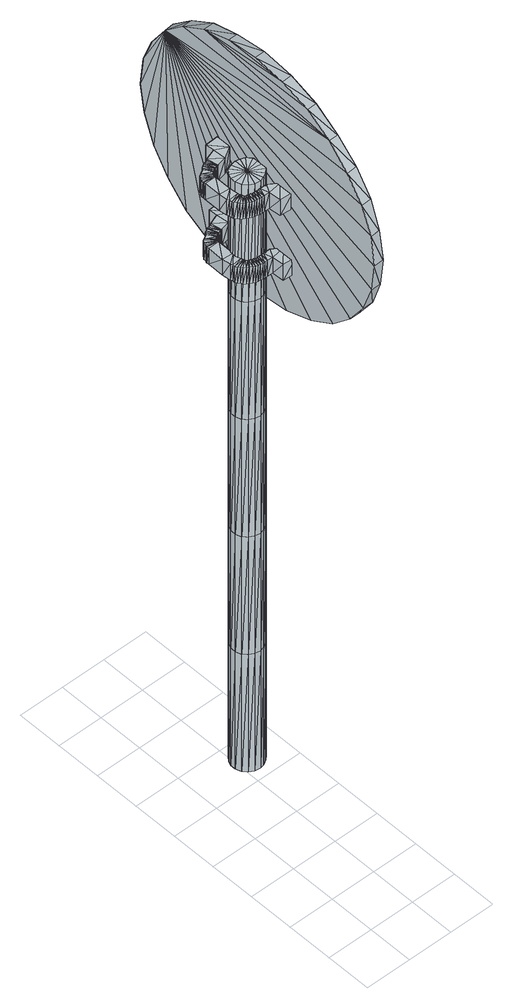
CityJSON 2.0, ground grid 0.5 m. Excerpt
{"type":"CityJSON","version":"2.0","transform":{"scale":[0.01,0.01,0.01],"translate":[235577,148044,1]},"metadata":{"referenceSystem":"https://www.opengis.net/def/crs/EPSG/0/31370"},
"CityObjects":{
"object1":{"type":"GenericCityObject","attributes":{"cluster":77,"mean_distance_to_centroid":0.174,"new_centroid_x":235577.16,"new_centroid_y":148045.66,"mean_distance_to_camera":6.97,"H1":0,"H2":0,"Z_final":105.87,"cluster2":-1,"proj_x":235574.45,"proj_y":148048.76,"id_line":97387,"bearing_l":228.71,"distance":4.12,"orientation":"left","G_obj":48.71},"geometry":[{"type":"MultiSurface","lod":"2","boundaries":[[[0,1,2]],[[2,1,3]],[[3,1,4]],[[4,1,5]],[[5,1,6]],[[1,7,6]],[[1,8,7]],[[1,9,8]],[[1,10,9]],[[1,11,10]],[[1,12,11]],[[1,13,12]],[[1,14,13]],[[15,14,1]],[[16,15,1]],[[17,16,1]],[[18,17,1]],[[0,18,1]],[[19,20,0]],[[19,0,2]],[[21,19,2]],[[21,2,3]],[[21,3,22]],[[22,3,4]],[[22,4,23]],[[23,4,5]],[[23,5,24]],[[24,5,6]],[[24,6,25]],[[25,6,7]],[[25,7,26]],[[26,7,8]],[[26,8,27]],[[8,9,27]],[[27,9,28]],[[9,10,28]],[[10,29,28]],[[10,11,29]],[[11,30,29]],[[11,12,30]],[[30,12,31]],[[31,12,13]],[[31,13,32]],[[32,13,14]],[[32,14,33]],[[33,14,15]],[[33,15,34]],[[34,15,16]],[[34,16,35]],[[35,16,17]],[[36,35,17]],[[18,36,17]],[[20,36,18]],[[20,18,0]],[[37,38,20]],[[37,20,19]],[[39,37,19]],[[21,39,19]],[[39,21,40]],[[40,21,22]],[[40,22,41]],[[41,22,23]],[[41,23,42]],[[42,23,24]],[[42,24,43]],[[43,24,25]],[[43,25,44]],[[44,25,26]],[[26,45,44]],[[26,27,45]],[[27,46,45]],[[27,28,46]],[[28,47,46]],[[28,29,47]],[[47,29,48]],[[29,30,48]],[[48,30,49]],[[49,30,31]],[[49,31,50]],[[50,31,32]],[[50,32,51]],[[51,32,33]],[[51,33,52]],[[52,33,34]],[[52,34,53]],[[53,34,35]],[[54,53,35]],[[54,35,36]],[[38,54,36]],[[38,36,20]],[[55,56,38]],[[55,38,37]],[[57,55,37]],[[57,37,39]],[[57,39,58]],[[58,39,40]],[[58,40,59]],[[59,40,41]],[[59,41,60]],[[60,41,42]],[[60,42,61]],[[61,42,43]],[[61,43,62]],[[62,43,44]],[[44,63,62]],[[44,45,63]],[[45,64,63]],[[45,46,64]],[[46,65,64]],[[46,47,65]],[[47,66,65]],[[47,48,66]],[[66,48,67]],[[67,48,49]],[[67,49,68]],[[68,49,50]],[[68,50,69]],[[69,50,51]],[[69,51,70]],[[70,51,52]],[[70,52,71]],[[71,52,53]],[[72,71,53]],[[72,53,54]],[[56,72,54]],[[56,54,38]],[[73,74,56]],[[73,56,55]],[[75,73,55]],[[75,55,57]],[[75,57,76]],[[76,57,58]],[[76,58,77]],[[77,58,59]],[[77,59,78]],[[78,59,60]],[[78,60,79]],[[79,60,61]],[[79,61,80]],[[80,61,62]],[[62,81,80]],[[62,63,81]],[[63,82,81]],[[63,64,82]],[[64,83,82]],[[64,65,83]],[[65,84,83]],[[65,66,84]],[[84,66,85]],[[85,66,67]],[[85,67,86]],[[86,67,68]],[[86,68,87]],[[87,68,69]],[[87,69,88]],[[88,69,70]],[[88,70,89]],[[89,70,71]],[[90,89,71]],[[90,71,72]],[[74,90,72]],[[74,72,56]],[[91,92,74]],[[91,74,73]],[[93,91,73]],[[93,73,75]],[[93,75,94]],[[94,75,76]],[[94,76,95]],[[95,76,77]],[[95,77,96]],[[96,77,78]],[[96,78,97]],[[97,78,79]],[[97,79,98]],[[98,79,80]],[[80,99,98]],[[80,81,99]],[[81,100,99]],[[81,82,100]],[[82,101,100]],[[82,83,101]],[[83,102,101]],[[83,84,102]],[[102,84,103]],[[103,84,85]],[[103,85,104]],[[104,85,86]],[[104,86,105]],[[105,86,87]],[[105,87,106]],[[106,87,88]],[[106,88,107]],[[107,88,89]],[[108,107,89]],[[108,89,90]],[[92,108,90]],[[92,90,74]],[[92,91,109]],[[91,93,109]],[[93,94,109]],[[94,95,109]],[[95,96,109]],[[109,96,97]],[[109,97,98]],[[109,98,99]],[[109,99,100]],[[109,100,101]],[[109,101,102]],[[109,102,103]],[[109,103,104]],[[105,109,104]],[[106,109,105]],[[107,109,106]],[[108,109,107]],[[92,109,108]],[[110,111,112]],[[113,112,114]],[[115,112,113]],[[116,112,115]],[[117,112,116]],[[118,112,117]],[[119,112,118]],[[120,112,119]],[[121,112,120]],[[122,112,121]],[[122,123,112]],[[123,110,112]],[[111,124,112]],[[124,125,112]],[[125,126,112]],[[126,127,112]],[[127,128,112]],[[128,129,112]],[[129,130,112]],[[130,131,112]],[[112,131,132]],[[131,133,132]],[[131,134,133]],[[133,134,135]],[[133,135,136]],[[135,137,136]],[[133,136,138]],[[136,139,138]],[[136,137,139]],[[137,140,139]],[[137,135,140]],[[135,141,140]],[[135,134,141]],[[134,142,141]],[[134,131,142]],[[131,143,142]],[[131,130,143]],[[143,130,144]],[[144,130,129]],[[144,129,145]],[[145,129,128]],[[145,128,146]],[[146,127,147]],[[147,127,126]],[[147,126,148]],[[148,126,125]],[[148,125,149]],[[149,125,124]],[[150,149,124]],[[150,124,111]],[[151,150,111]],[[151,111,110]],[[152,151,110]],[[152,110,123]],[[146,128,127]],[[153,123,122]],[[154,153,122]],[[154,122,121]],[[155,154,121]],[[155,121,120]],[[156,155,120]],[[156,120,119]],[[157,156,119]],[[157,119,118]],[[157,118,158]],[[158,118,117]],[[158,117,159]],[[153,152,123]],[[159,117,116]],[[159,116,160]],[[160,116,115]],[[160,115,161]],[[161,115,113]],[[161,113,162]],[[162,113,114]],[[162,114,163]],[[163,114,112]],[[163,112,164]],[[164,112,132]],[[132,165,164]],[[132,133,165]],[[133,138,165]],[[138,139,140]],[[161,162,163]],[[160,161,163]],[[159,160,163]],[[158,159,163]],[[157,158,163]],[[156,157,163]],[[155,156,163]],[[154,155,163]],[[153,154,163]],[[153,163,152]],[[152,163,151]],[[151,163,150]],[[150,163,149]],[[149,163,148]],[[148,163,147]],[[147,163,146]],[[146,163,145]],[[145,163,144]],[[144,163,143]],[[143,163,142]],[[163,164,142]],[[142,164,165]],[[142,165,141]],[[165,140,141]],[[165,138,140]],[[166,167,168]],[[168,167,169]],[[170,168,169]],[[170,169,171]],[[170,171,172]],[[172,171,173]],[[172,173,174]],[[174,173,175]],[[174,175,176]],[[176,175,177]],[[176,177,178]],[[178,177,179]],[[178,179,180]],[[180,179,181]],[[180,181,182]],[[182,181,183]],[[182,183,184]],[[184,183,185]],[[184,185,186]],[[186,185,187]],[[186,187,188]],[[188,187,189]],[[188,189,190]],[[190,189,191]],[[192,190,191]],[[192,191,193]],[[194,192,193]],[[194,193,195]],[[196,194,195]],[[196,195,197]],[[198,196,197]],[[198,197,199]],[[200,198,199]],[[200,199,201]],[[202,200,201]],[[202,201,203]],[[204,202,203]],[[204,203,205]],[[206,204,205]],[[206,205,207]],[[208,206,207]],[[208,207,209]],[[210,208,209]],[[210,209,211]],[[212,210,211]],[[212,211,213]],[[214,212,213]],[[214,213,215]],[[216,214,215]],[[216,215,217]],[[216,217,218]],[[218,217,219]],[[218,219,220]],[[220,219,221]],[[220,221,222]],[[222,221,223]],[[222,223,224]],[[224,223,225]],[[224,225,226]],[[226,225,227]],[[226,227,228]],[[228,227,229]],[[228,229,230]],[[230,229,231]],[[230,231,232]],[[232,231,233]],[[232,233,234]],[[234,233,235]],[[234,235,236]],[[236,235,237]],[[236,237,238]],[[238,237,239]],[[240,238,239]],[[240,239,241]],[[240,241,242]],[[242,241,243]],[[243,244,242]],[[243,245,244]],[[244,245,246]],[[246,245,247]],[[246,247,248]],[[248,247,249]],[[248,249,250]],[[250,249,251]],[[250,251,252]],[[252,251,253]],[[252,253,254]],[[254,253,255]],[[254,255,256]],[[256,255,257]],[[256,257,258]],[[258,257,259]],[[258,259,260]],[[260,259,261]],[[260,261,262]],[[262,261,263]],[[262,263,264]],[[264,263,265]],[[264,265,266]],[[266,265,267]],[[266,267,268]],[[268,267,269]],[[269,270,268]],[[269,271,270]],[[271,272,270]],[[271,273,272]],[[273,274,272]],[[273,275,274]],[[275,276,274]],[[275,277,276]],[[277,278,276]],[[277,279,278]],[[279,280,278]],[[279,281,280]],[[281,282,280]],[[281,283,282]],[[283,284,282]],[[283,285,284]],[[285,286,284]],[[285,287,286]],[[287,288,286]],[[287,289,288]],[[289,290,288]],[[289,291,290]],[[290,291,292]],[[292,291,293]],[[292,293,294]],[[294,293,295]],[[294,295,296]],[[296,295,297]],[[296,297,298]],[[298,297,299]],[[298,299,300]],[[300,299,301]],[[300,301,302]],[[302,301,303]],[[302,303,304]],[[304,303,305]],[[304,305,306]],[[306,305,307]],[[306,307,308]],[[308,307,309]],[[308,309,310]],[[310,309,311]],[[310,311,312]],[[312,311,313]],[[313,166,312]],[[313,167,166]],[[169,167,313]],[[169,313,171]],[[171,313,311]],[[173,171,311]],[[173,311,309]],[[175,173,309]],[[175,309,307]],[[177,175,307]],[[177,307,305]],[[179,177,305]],[[179,305,303]],[[181,179,303]],[[181,303,301]],[[183,181,301]],[[183,301,299]],[[183,299,297]],[[185,183,297]],[[185,297,295]],[[187,185,295]],[[187,295,293]],[[189,187,293]],[[189,293,291]],[[189,291,289]],[[189,289,287]],[[191,189,287]],[[191,287,285]],[[193,191,285]],[[195,193,285]],[[195,285,283]],[[197,195,283]],[[199,197,283]],[[201,199,283]],[[201,283,281]],[[203,201,281]],[[205,203,281]],[[205,281,279]],[[205,279,207]],[[207,279,209]],[[209,279,277]],[[209,277,211]],[[211,277,275]],[[211,275,213]],[[213,275,273]],[[213,273,215]],[[215,273,271]],[[215,271,217]],[[217,271,219]],[[219,271,269]],[[219,269,221]],[[221,269,223]],[[223,269,267]],[[223,267,225]],[[225,267,265]],[[225,265,227]],[[227,265,263]],[[227,263,229]],[[229,263,261]],[[229,261,231]],[[231,261,259]],[[231,259,257]],[[231,257,233]],[[233,257,255]],[[233,255,235]],[[235,255,253]],[[235,253,237]],[[253,251,237]],[[237,251,249]],[[237,249,239]],[[249,247,239]],[[239,247,245]],[[239,245,241]],[[241,245,243]],[[240,242,244]],[[168,312,166]],[[170,312,168]],[[170,310,312]],[[172,310,170]],[[172,308,310]],[[174,308,172]],[[174,306,308]],[[176,306,174]],[[176,304,306]],[[178,304,176]],[[178,302,304]],[[180,302,178]],[[180,300,302]],[[182,300,180]],[[182,298,300]],[[182,296,298]],[[184,296,182]],[[184,294,296]],[[186,294,184]],[[186,292,294]],[[188,292,186]],[[188,290,292]],[[188,288,290]],[[188,286,288]],[[190,286,188]],[[190,284,286]],[[192,284,190]],[[194,284,192]],[[194,282,284]],[[196,282,194]],[[198,282,196]],[[200,282,198]],[[200,280,282]],[[202,280,200]],[[204,280,202]],[[204,278,280]],[[204,206,278]],[[206,208,278]],[[208,276,278]],[[208,210,276]],[[210,274,276]],[[210,212,274]],[[212,272,274]],[[212,214,272]],[[214,270,272]],[[214,216,270]],[[216,218,270]],[[218,268,270]],[[218,220,268]],[[220,222,268]],[[222,266,268]],[[222,224,266]],[[224,264,266]],[[224,226,264]],[[226,262,264]],[[226,228,262]],[[228,260,262]],[[228,230,260]],[[230,258,260]],[[230,256,258]],[[230,232,256]],[[232,254,256]],[[232,234,254]],[[234,252,254]],[[234,236,252]],[[252,236,250]],[[236,248,250]],[[236,238,248]],[[248,238,246]],[[238,244,246]],[[238,240,244]],[[314,315,316]],[[316,315,317]],[[318,316,317]],[[318,317,319]],[[318,319,320]],[[320,319,321]],[[320,321,322]],[[322,321,323]],[[322,323,324]],[[324,323,325]],[[324,325,326]],[[326,325,327]],[[326,327,328]],[[328,327,329]],[[328,329,330]],[[330,329,331]],[[330,331,332]],[[332,331,333]],[[332,333,334]],[[334,333,335]],[[334,335,336]],[[336,335,337]],[[336,337,338]],[[338,337,339]],[[340,338,339]],[[340,339,341]],[[342,340,341]],[[342,341,343]],[[344,342,343]],[[344,343,345]],[[346,344,345]],[[346,345,347]],[[348,346,347]],[[348,347,349]],[[350,348,349]],[[350,349,351]],[[352,350,351]],[[352,351,353]],[[354,352,353]],[[354,353,355]],[[356,354,355]],[[356,355,357]],[[358,356,357]],[[358,357,359]],[[360,358,359]],[[360,359,361]],[[362,360,361]],[[362,361,363]],[[364,362,363]],[[364,363,365]],[[364,365,366]],[[366,365,367]],[[366,367,368]],[[368,367,369]],[[368,369,370]],[[370,369,371]],[[370,371,372]],[[372,371,373]],[[372,373,374]],[[374,373,375]],[[374,375,376]],[[376,375,377]],[[376,377,378]],[[378,377,379]],[[378,379,380]],[[380,379,381]],[[380,381,382]],[[382,381,383]],[[382,383,384]],[[384,383,385]],[[384,385,386]],[[386,385,387]],[[388,386,387]],[[388,387,389]],[[388,389,390]],[[390,389,391]],[[391,392,390]],[[391,393,392]],[[392,393,394]],[[394,393,395]],[[394,395,396]],[[396,395,397]],[[396,397,398]],[[398,397,399]],[[398,399,400]],[[400,399,401]],[[400,401,402]],[[402,401,403]],[[402,403,404]],[[404,403,405]],[[404,405,406]],[[406,405,407]],[[406,407,408]],[[408,407,409]],[[408,409,410]],[[410,409,411]],[[410,411,412]],[[412,411,413]],[[412,413,414]],[[414,413,415]],[[414,415,416]],[[416,415,417]],[[417,418,416]],[[417,419,418]],[[419,420,418]],[[419,421,420]],[[421,422,420]],[[421,423,422]],[[423,424,422]],[[423,425,424]],[[425,426,424]],[[425,427,426]],[[427,428,426]],[[427,429,428]],[[429,430,428]],[[429,431,430]],[[431,432,430]],[[431,433,432]],[[433,434,432]],[[433,435,434]],[[435,436,434]],[[435,437,436]],[[437,438,436]],[[437,439,438]],[[438,439,440]],[[440,439,441]],[[440,441,442]],[[442,441,443]],[[442,443,444]],[[444,443,445]],[[444,445,446]],[[446,445,447]],[[446,447,448]],[[448,447,449]],[[448,449,450]],[[450,449,451]],[[450,451,452]],[[452,451,453]],[[452,453,454]],[[454,453,455]],[[454,455,456]],[[456,455,457]],[[456,457,458]],[[458,457,459]],[[458,459,460]],[[460,459,461]],[[461,314,460]],[[461,315,314]],[[317,315,461]],[[317,461,319]],[[319,461,459]],[[321,319,459]],[[321,459,457]],[[323,321,457]],[[323,457,455]],[[325,323,455]],[[325,455,453]],[[327,325,453]],[[327,453,451]],[[329,327,451]],[[329,451,449]],[[331,329,449]],[[331,449,447]],[[331,447,445]],[[333,331,445]],[[333,445,443]],[[335,333,443]],[[335,443,441]],[[337,335,441]],[[337,441,439]],[[337,439,437]],[[337,437,435]],[[339,337,435]],[[339,435,433]],[[341,339,433]],[[343,341,433]],[[343,433,431]],[[345,343,431]],[[347,345,431]],[[349,347,431]],[[349,431,429]],[[351,349,429]],[[353,351,429]],[[353,429,427]],[[353,427,355]],[[355,427,357]],[[357,427,425]],[[357,425,359]],[[359,425,423]],[[359,423,361]],[[361,423,421]],[[361,421,363]],[[363,421,419]],[[363,419,365]],[[365,419,367]],[[367,419,417]],[[367,417,369]],[[369,417,371]],[[371,417,415]],[[371,415,373]],[[373,415,413]],[[373,413,375]],[[375,413,411]],[[375,411,377]],[[377,411,409]],[[377,409,379]],[[379,409,407]],[[379,407,405]],[[379,405,381]],[[381,405,403]],[[381,403,383]],[[383,403,401]],[[383,401,385]],[[401,399,385]],[[385,399,397]],[[385,397,387]],[[397,395,387]],[[387,395,393]],[[387,393,389]],[[389,393,391]],[[388,390,392]],[[316,460,314]],[[318,460,316]],[[318,458,460]],[[320,458,318]],[[320,456,458]],[[322,456,320]],[[322,454,456]],[[324,454,322]],[[324,452,454]],[[326,452,324]],[[326,450,452]],[[328,450,326]],[[328,448,450]],[[330,448,328]],[[330,446,448]],[[330,444,446]],[[332,444,330]],[[332,442,444]],[[334,442,332]],[[334,440,442]],[[336,440,334]],[[336,438,440]],[[336,436,438]],[[336,434,436]],[[338,434,336]],[[338,432,434]],[[340,432,338]],[[342,432,340]],[[342,430,432]],[[344,430,342]],[[346,430,344]],[[348,430,346]],[[348,428,430]],[[350,428,348]],[[352,428,350]],[[352,426,428]],[[352,354,426]],[[354,356,426]],[[356,424,426]],[[356,358,424]],[[358,422,424]],[[358,360,422]],[[360,420,422]],[[360,362,420]],[[362,418,420]],[[362,364,418]],[[364,366,418]],[[366,416,418]],[[366,368,416]],[[368,370,416]],[[370,414,416]],[[370,372,414]],[[372,412,414]],[[372,374,412]],[[374,410,412]],[[374,376,410]],[[376,408,410]],[[376,378,408]],[[378,406,408]],[[378,404,406]],[[378,380,404]],[[380,402,404]],[[380,382,402]],[[382,400,402]],[[382,384,400]],[[400,384,398]],[[384,396,398]],[[384,386,396]],[[396,386,394]],[[386,392,394]],[[386,388,392]]]}]}
},
"vertices":[
[62,243,1],[62,227,1],[56,242,1],[51,240,1],[47,235,1],[45,230,1],[45,224,1],[47,218,1],[51,214,1],[56,211,1],[62,210,1],[67,211,1],[72,214,1],[76,218,1],[78,224,1],[78,230,1],[76,235,1],[72,240,1],[67,242,1],[56,242,150],[62,243,150],[51,240,150],[47,235,150],[45,230,150],[45,224,150],[47,218,150],[51,214,150],[56,211,150],[62,210,150],[67,211,150],[72,214,150],[76,218,150],[78,224,150],[78,230,150],[76,235,150],[72,240,150],[67,242,150],[56,242,299],[62,243,299],[51,240,299],[47,235,299],[45,230,299],[45,224,299],[47,218,299],[51,214,299],[56,211,299],[62,210,299],[67,211,299],[72,214,299],[76,218,299],[78,224,299],[78,230,299],[76,235,299],[72,240,299],[67,242,299],[56,242,448],[62,243,448],[51,240,448],[47,235,448],[45,230,448],[45,224,448],[47,218,448],[51,214,448],[56,211,448],[62,210,448],[67,211,448],[72,214,448],[76,218,448],[78,224,448],[78,230,448],[76,235,448],[72,240,448],[67,242,448],[56,242,597],[62,243,597],[51,240,597],[47,235,597],[45,230,597],[45,224,597],[47,218,597],[51,214,597],[56,211,597],[62,210,597],[67,211,597],[72,214,597],[76,218,597],[78,224,597],[78,230,597],[76,235,597],[72,240,597],[67,242,597],[56,242,746],[62,243,746],[51,240,746],[47,235,746],[45,230,746],[45,224,746],[47,218,746],[51,214,746],[56,211,746],[62,210,746],[67,211,746],[72,214,746],[76,218,746],[78,224,746],[78,230,746],[76,235,746],[72,240,746],[67,242,746],[62,227,746],[79,163,593],[79,135,610],[75,348,822],[76,377,763],[75,365,794],[76,381,728],[77,377,694],[77,365,662],[78,348,634],[78,324,610],[79,296,593],[79,264,581],[79,230,577],[79,195,581],[79,112,634],[78,94,662],[78,83,694],[77,79,728],[77,83,763],[76,94,794],[75,112,822],[75,135,846],[74,324,846],[74,296,864],[75,163,864],[74,195,875],[74,264,875],[74,230,879],[84,264,875],[85,230,879],[85,195,875],[85,163,864],[85,135,846],[86,112,823],[87,94,795],[87,83,763],[88,79,728],[88,83,694],[89,94,662],[89,112,634],[90,135,611],[90,164,593],[90,195,581],[90,230,577],[90,264,581],[89,296,593],[89,324,611],[88,348,634],[88,365,662],[87,377,694],[87,381,728],[86,377,763],[86,365,795],[85,348,823],[85,324,846],[85,296,864],[83,282,652],[83,282,632],[66,281,652],[66,281,632],[67,272,652],[67,272,632],[56,268,652],[56,268,632],[54,267,652],[54,267,632],[52,266,652],[52,266,632],[50,266,652],[50,266,632],[49,265,652],[49,265,632],[47,264,652],[47,264,632],[45,263,652],[45,263,632],[44,261,652],[44,261,632],[39,258,652],[39,258,632],[37,257,652],[37,257,632],[36,255,652],[36,255,632],[35,254,652],[35,254,632],[35,252,652],[35,252,632],[34,250,652],[34,250,632],[34,249,652],[34,249,632],[34,247,652],[34,247,632],[34,229,652],[34,229,632],[35,220,652],[35,220,632],[36,218,652],[36,218,632],[36,215,652],[36,215,632],[37,213,652],[37,213,632],[39,211,652],[39,211,632],[40,209,652],[40,209,632],[42,207,652],[42,207,632],[44,206,652],[44,206,632],[45,206,652],[45,206,632],[47,204,652],[47,204,632],[49,203,652],[49,203,632],[52,202,652],[52,202,632],[54,202,652],[54,202,632],[57,201,652],[57,201,632],[59,201,652],[59,201,632],[62,201,652],[62,201,632],[68,201,652],[68,201,632],[69,188,652],[69,188,632],[83,187,652],[83,187,632],[83,203,652],[83,203,632],[73,210,652],[73,210,632],[65,210,652],[65,210,632],[63,210,652],[63,210,632],[62,210,652],[62,210,632],[60,210,652],[60,210,632],[58,210,652],[58,210,632],[56,210,652],[56,210,632],[55,211,652],[55,211,632],[53,211,652],[53,211,632],[52,212,652],[52,212,632],[50,212,652],[50,212,632],[49,213,652],[49,213,632],[48,215,652],[48,215,632],[48,216,652],[48,216,632],[47,217,652],[47,217,632],[47,219,652],[47,219,632],[46,228,652],[46,228,632],[46,247,652],[46,247,632],[46,248,652],[46,248,632],[46,249,652],[46,249,632],[47,250,652],[47,250,632],[47,251,652],[47,251,632],[48,252,652],[48,252,632],[49,253,652],[49,253,632],[50,253,652],[50,253,632],[51,254,652],[51,254,632],[52,255,652],[52,255,632],[53,255,652],[53,255,632],[54,255,652],[54,255,632],[56,256,652],[56,256,632],[57,256,652],[57,256,632],[58,256,652],[58,256,632],[68,258,652],[68,258,632],[80,265,652],[80,265,632],[79,282,737],[79,282,717],[62,281,737],[62,281,717],[63,272,737],[63,272,717],[51,268,737],[51,268,717],[50,267,737],[50,267,717],[48,266,737],[48,266,717],[46,266,737],[46,266,717],[45,265,737],[45,265,717],[43,264,737],[43,264,717],[41,263,737],[41,263,717],[40,261,737],[40,261,717],[35,258,737],[35,258,717],[33,257,737],[33,257,717],[32,255,737],[32,255,717],[31,254,737],[31,254,717],[30,252,737],[30,252,717],[30,250,737],[30,250,717],[30,249,737],[30,249,717],[30,247,737],[30,247,717],[30,229,737],[30,229,717],[31,220,737],[31,220,717],[32,218,737],[32,218,717],[32,215,737],[32,215,717],[33,213,737],[33,213,717],[35,211,737],[35,211,717],[36,209,737],[36,209,717],[38,207,737],[38,207,717],[40,206,737],[40,206,717],[41,206,737],[41,206,717],[43,204,737],[43,204,717],[45,203,737],[45,203,717],[48,202,737],[48,202,717],[50,202,737],[50,202,717],[53,201,737],[53,201,717],[55,201,737],[55,201,717],[58,201,737],[58,201,717],[64,201,737],[64,201,717],[65,188,737],[65,188,717],[79,187,737],[79,187,717],[79,203,737],[79,203,717],[69,210,737],[69,210,717],[61,210,737],[61,210,717],[59,210,737],[59,210,717],[57,210,737],[57,210,717],[56,210,737],[56,210,717],[54,210,737],[54,210,717],[52,210,737],[52,210,717],[51,211,737],[51,211,717],[49,211,737],[49,211,717],[48,212,737],[48,212,717],[46,212,737],[46,212,717],[45,213,737],[45,213,717],[44,215,737],[44,215,717],[44,216,737],[44,216,717],[43,217,737],[43,217,717],[43,219,737],[43,219,717],[42,228,737],[42,228,717],[42,247,737],[42,247,717],[42,248,737],[42,248,717],[42,249,737],[42,249,717],[43,250,737],[43,250,717],[43,251,737],[43,251,717],[44,252,737],[44,252,717],[45,253,737],[45,253,717],[46,253,737],[46,253,717],[47,254,737],[47,254,717],[48,255,737],[48,255,717],[49,255,737],[49,255,717],[50,255,737],[50,255,717],[52,256,737],[52,256,717],[53,256,737],[53,256,717],[54,256,737],[54,256,717],[64,258,737],[64,258,717],[76,265,737],[76,265,717]
]}
